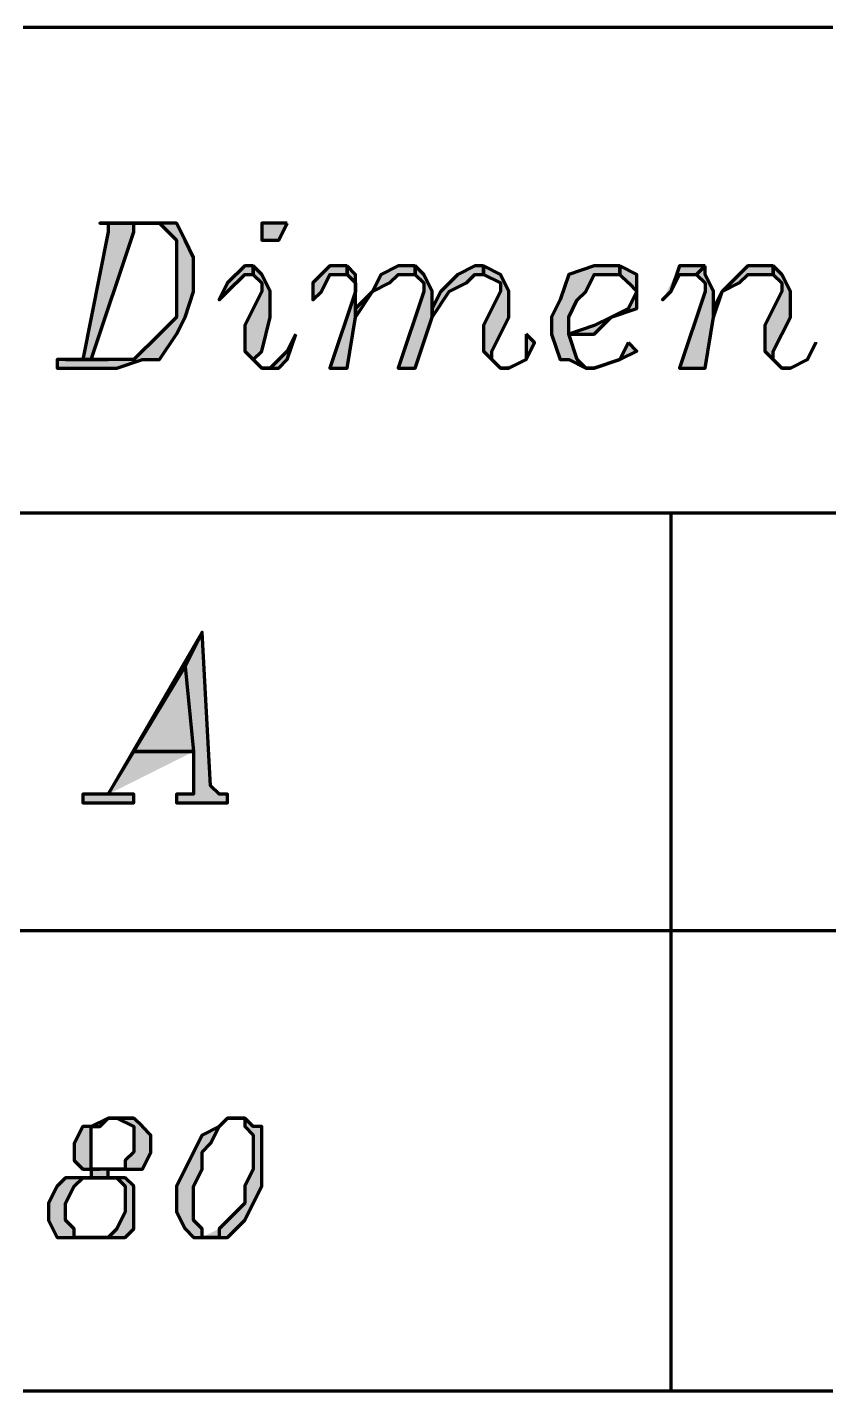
# Model space of a CAD drawing. Header units: inches. Extents: x 16 to 776, y 37 to 575.
# Drawn here: x 341.42 to 357.08, y 235 to 261.67 of the extents above; entities that cross this region are included whole.
import ezdxf

# ---------------------------------------------------------------- set-up
doc = ezdxf.new("R2010")
doc.units = ezdxf.units.IN
doc.header["$MEASUREMENT"] = 0
doc.layers.add('H', color=7, linetype='CONTINUOUS', lineweight=100)
doc.layers.add('P', color=250, linetype='CONTINUOUS', lineweight=100)

msp = doc.modelspace()

# ---------------------------------------------------------------- hatches: boundary and pattern name
at = {"layer": 'H', "linetype": 'Continuous'}
for points in [[(344, 257.833), (342.833, 257.833), (343, 257.833), (344, 257.833), (344.333, 257.5), (344.333, 257.167), (344.333, 256.667), (344.333, 256), (344, 255.667), (343.5, 255.167), (343.167, 255.167), (343, 255.167), (342.167, 255.167), (342, 255.167), (342, 255), (343.167, 255), (343.667, 255.167), (344, 255.167), (344.333, 255.667), (344.5, 256), (344.667, 256.5), (344.667, 257.167), (344.5, 257.5), (344.333, 257.833)], [(343, 257.833), (343, 257.667), (342.5, 255.167), (342.333, 255.167), (342.167, 255.167), (343, 255.167), (342.833, 255.167), (342.667, 255.167), (343.5, 257.667), (343.5, 257.833), (343.833, 257.833), (344, 257.833)], [(346.5, 257.833), (346, 257.833), (346, 257.5), (346.333, 257.5)], [(345.833, 257), (345.667, 257), (345.333, 256.667), (345.167, 256.333), (345.333, 256.5), (345.667, 256.833), (345.833, 256.833)], [(347.667, 257), (347.333, 257), (347, 256.667), (347, 256.333), (347.167, 256.5), (347.333, 256.833), (347.667, 256.833)], [(347.667, 257), (347.667, 256.833), (347.833, 256.667), (347.833, 256.5), (347.333, 255), (347.667, 255), (347.833, 256), (347.833, 256.167), (347.833, 256.5), (347.833, 256.833)], [(349, 257), (348.667, 257), (348.333, 256.833), (348.167, 256.5), (347.833, 256.167), (347.833, 256), (348.167, 256.5), (348.5, 256.667), (348.667, 256.833), (349, 256.833)], [(349, 257), (349, 256.833), (349.167, 256.667), (349.167, 256.5), (348.667, 255), (349, 255), (349.333, 256), (349.333, 256.167), (349.333, 256.5), (349.167, 256.833)], [(350.333, 257), (350.167, 257), (349.833, 256.833), (349.5, 256.5), (349.333, 256.167), (349.333, 256), (349.667, 256.5), (350, 256.667), (350.167, 256.833), (350.333, 256.833)], [(353, 257), (352.5, 257), (352, 256.833), (351.833, 256.333), (351.667, 256), (351.667, 255.667), (351.833, 255.167), (352, 255.167), (352.333, 255), (352.167, 255.167), (352, 255.667), (352, 256), (352.167, 256.333), (352.333, 256.5), (352.5, 256.833), (353, 256.833)], [(353, 257), (353, 256.833), (353.167, 256.667), (353.333, 256.5), (353.167, 256.167), (352.833, 256), (352.5, 255.833), (352, 255.667), (352.5, 255.667), (352.833, 256), (353.333, 256.167), (353.333, 256.5), (353.333, 256.833)], [(354.667, 257), (354.5, 256.833), (354.667, 256.667), (354.667, 256.5), (354.167, 255), (354.667, 255), (354.833, 256), (354.833, 256.167), (354.833, 256.5), (354.667, 256.833)], [(356, 257), (355.5, 257), (355.333, 256.833), (355, 256.5), (354.833, 256.167), (354.833, 256), (355, 256.5), (355.333, 256.667), (355.5, 256.833), (356, 256.833)], [(346.667, 255.667), (346.5, 255.333), (346.167, 255), (346, 255), (346.333, 255), (346.5, 255.167)], [(343.5, 240.333), (343.167, 240.333), (343.5, 240.167), (343.5, 239.667), (343.333, 239.5), (343.333, 239.333), (343.167, 239.333), (343, 239.333), (342.833, 239.333), (342.667, 239.333), (342.667, 239.167), (343, 239.167), (343.167, 239.167), (343.333, 239), (343.333, 238.5), (343.167, 238.167), (343, 238), (342.833, 238), (342.5, 238), (342.333, 238), (343, 238), (343.333, 238), (343.5, 238.167), (343.5, 238.5), (343.5, 238.833), (343.5, 239), (343.333, 239.167), (343, 239.167), (343, 239.333), (343.167, 239.333), (343.5, 239.333), (343.667, 239.333), (343.833, 239.667), (343.833, 240), (343.667, 240.167)], [(345.167, 240.167), (344.833, 240), (344.667, 239.667), (344.5, 239.333), (344.333, 239), (344.333, 238.5), (344.5, 238.167), (344.667, 238), (344.833, 238), (344.833, 238.167), (344.667, 238.333), (344.667, 239), (344.833, 239.333), (344.833, 239.667), (345, 239.833)]]:
    msp.add_hatch(color=0, dxfattribs=at).paths.add_polyline_path(points)
h = msp.add_hatch(color=0, dxfattribs=at)
edge = h.paths.add_edge_path()
edge.add_line((345.833, 257), (345.833, 256.833))
edge.add_line((345.833, 256.833), (346, 256.667))
edge.add_line((346, 256.667), (346, 256.5))
edge.add_line((346, 256.5), (345.667, 255.833))
edge.add_line((345.667, 255.833), (345.667, 255.333))
edge.add_line((345.667, 255.333), (346, 255))
edge.add_line((346, 255), (345.833, 255.167))
edge.add_line((345.833, 255.167), (346, 255.333))
edge.add_line((346, 255.333), (346.167, 256))
edge.add_line((346.167, 256), (346.167, 256.5))
edge.add_line((346.167, 256.5), (346, 256.833))
h = msp.add_hatch(color=0, dxfattribs=at)
edge = h.paths.add_edge_path()
edge.add_line((350.333, 257), (350.333, 256.833))
edge.add_line((350.333, 256.833), (350.667, 256.667))
edge.add_line((350.667, 256.667), (350.667, 256.5))
edge.add_line((350.667, 256.5), (350.333, 255.833))
edge.add_line((350.333, 255.833), (350.333, 255.333))
edge.add_line((350.333, 255.333), (350.667, 255))
edge.add_line((350.667, 255), (350.5, 255.167))
edge.add_line((350.5, 255.167), (350.5, 255.333))
edge.add_line((350.5, 255.333), (350.833, 256))
edge.add_line((350.833, 256), (350.833, 256.5))
edge.add_line((350.833, 256.5), (350.667, 256.833))
h = msp.add_hatch(color=0, dxfattribs=at)
edge = h.paths.add_edge_path()
edge.add_line((354.667, 257), (354.167, 257))
edge.add_line((354.167, 257), (353.833, 256.333))
edge.add_line((353.833, 256.333), (354, 256.5))
edge.add_line((354, 256.5), (354.167, 256.833))
edge.add_line((354.167, 256.833), (354.5, 256.833))
h = msp.add_hatch(color=0, dxfattribs=at)
edge = h.paths.add_edge_path()
edge.add_line((356, 257), (356, 256.833))
edge.add_line((356, 256.833), (356.167, 256.667))
edge.add_line((356.167, 256.667), (356.167, 256.5))
edge.add_line((356.167, 256.5), (355.833, 255.833))
edge.add_line((355.833, 255.833), (355.833, 255.333))
edge.add_line((355.833, 255.333), (356.167, 255))
edge.add_line((356.167, 255), (356, 255.167))
edge.add_line((356, 255.167), (356, 255.333))
edge.add_line((356, 255.333), (356.333, 256))
edge.add_line((356.333, 256), (356.333, 256.5))
edge.add_line((356.333, 256.5), (356.167, 256.833))
h = msp.add_hatch(color=0, dxfattribs=at)
edge = h.paths.add_edge_path()
edge.add_line((351.167, 255.667), (351.167, 255.167))
edge.add_line((351.167, 255.167), (350.667, 255))
edge.add_line((350.667, 255), (350.833, 255))
edge.add_line((350.833, 255), (351.167, 255.167))
edge.add_line((351.167, 255.167), (351.333, 255.5))
h = msp.add_hatch(color=0, dxfattribs=at)
edge = h.paths.add_edge_path()
edge.add_line((353.167, 255.5), (353, 255.167))
edge.add_line((353, 255.167), (352.333, 255))
edge.add_line((352.333, 255), (352.5, 255))
edge.add_line((352.5, 255), (353, 255.167))
edge.add_line((353, 255.167), (353.333, 255.333))
h = msp.add_hatch(color=0, dxfattribs=at)
edge = h.paths.add_edge_path()
edge.add_line((344.833, 249.833), (343, 246.667))
edge.add_line((343, 246.667), (342.667, 246.667))
edge.add_line((342.667, 246.667), (342.5, 246.667))
edge.add_line((342.5, 246.667), (342.5, 246.5))
edge.add_line((342.5, 246.5), (343.5, 246.5))
edge.add_line((343.5, 246.5), (343.5, 246.667))
edge.add_line((343.5, 246.667), (343.333, 246.667))
edge.add_line((343.333, 246.667), (343, 246.667))
edge.add_line((343, 246.667), (344.667, 247.5))
edge.add_line((344.667, 247.5), (343.5, 247.5))
edge.add_line((343.5, 247.5), (344.5, 249.167))
h = msp.add_hatch(color=0, dxfattribs=at)
edge = h.paths.add_edge_path()
edge.add_line((344.833, 249.833), (344.5, 249.167))
edge.add_line((344.5, 249.167), (343.5, 247.5))
edge.add_line((343.5, 247.5), (344.667, 247.5))
edge.add_line((344.667, 247.5), (344.667, 246.833))
edge.add_line((344.667, 246.833), (344.667, 246.667))
edge.add_line((344.667, 246.667), (344.333, 246.667))
edge.add_line((344.333, 246.667), (344.333, 246.5))
edge.add_line((344.333, 246.5), (345.333, 246.5))
edge.add_line((345.333, 246.5), (345.333, 246.667))
edge.add_line((345.333, 246.667), (345.167, 246.667))
edge.add_line((345.167, 246.667), (345, 246.833))
h = msp.add_hatch(color=0, dxfattribs=at)
edge = h.paths.add_edge_path()
edge.add_line((343.5, 240.333), (343, 240.333))
edge.add_line((343, 240.333), (342.667, 240.167))
edge.add_line((342.667, 240.167), (342.5, 240.167))
edge.add_line((342.5, 240.167), (342.333, 239.833))
edge.add_line((342.333, 239.833), (342.333, 239.5))
edge.add_line((342.333, 239.5), (342.5, 239.333))
edge.add_line((342.5, 239.333), (342.833, 239.333))
edge.add_line((342.833, 239.333), (342.667, 239.333))
edge.add_line((342.667, 239.333), (342.667, 239.833))
edge.add_line((342.667, 239.833), (342.667, 240.167))
edge.add_line((342.667, 240.167), (342.833, 240.167))
edge.add_line((342.833, 240.167), (343, 240.333))
edge.add_line((343, 240.333), (343.167, 240.333))
h = msp.add_hatch(color=0, dxfattribs=at)
edge = h.paths.add_edge_path()
edge.add_line((345.667, 240.333), (345.667, 240.167))
edge.add_line((345.667, 240.167), (345.833, 240))
edge.add_line((345.833, 240), (345.833, 239.333))
edge.add_line((345.833, 239.333), (345.667, 239))
edge.add_line((345.667, 239), (345.667, 238.667))
edge.add_line((345.667, 238.667), (345.5, 238.5))
edge.add_line((345.5, 238.5), (345.167, 238.167))
edge.add_line((345.167, 238.167), (344.833, 238))
edge.add_line((344.833, 238), (345.167, 238))
edge.add_line((345.167, 238), (345.333, 238))
edge.add_line((345.333, 238), (345.667, 238.333))
edge.add_line((345.667, 238.333), (345.833, 238.667))
edge.add_line((345.833, 238.667), (346, 239))
edge.add_line((346, 239), (346, 239.333))
edge.add_line((346, 239.333), (346, 239.833))
edge.add_line((346, 239.833), (346, 240.167))
edge.add_line((346, 240.167), (345.833, 240.167))
h = msp.add_hatch(color=0, dxfattribs=at)
edge = h.paths.add_edge_path()
edge.add_line((342.667, 239.167), (342.167, 239.167))
edge.add_line((342.167, 239.167), (342, 239))
edge.add_line((342, 239), (341.833, 238.667))
edge.add_line((341.833, 238.667), (341.833, 238.333))
edge.add_line((341.833, 238.333), (342, 238))
edge.add_line((342, 238), (342.5, 238))
edge.add_line((342.5, 238), (342.333, 238))
edge.add_line((342.333, 238), (342.333, 238.167))
edge.add_line((342.333, 238.167), (342.167, 238.333))
edge.add_line((342.167, 238.333), (342.167, 238.667))
edge.add_line((342.167, 238.667), (342.333, 239))
edge.add_line((342.333, 239), (342.5, 239.167))
edge.add_line((342.5, 239.167), (342.667, 239.167))
edge.add_line((342.667, 239.167), (342.833, 239.167))
edge.add_line((342.833, 239.167), (343, 239.167))

# ---------------------------------------------------------------- linework, layer by layer
at = {"layer": 'P', "color": 0, "linetype": 'Continuous'}
for points in [[(341.333, 261.667), (341.5, 261.667)], [(341.5, 261.667), (341.667, 261.667)], [(341.5, 261.667), (341.667, 261.667)], [(341.667, 261.667), (341.833, 261.667)], [(341.667, 261.667), (341.833, 261.667)], [(341.833, 261.667), (341.833, 261.667)], [(341.833, 261.667), (341.833, 261.667)], [(341.833, 261.667), (342, 261.667)], [(341.833, 261.667), (342, 261.667)], [(342, 261.667), (342.167, 261.667)], [(342.167, 261.667), (342.167, 261.667)], [(342.167, 261.667), (342.167, 261.667)], [(342.167, 261.667), (342.333, 261.667)], [(342.167, 261.667), (342.333, 261.667)], [(342.333, 261.667), (342.5, 261.667)], [(342.333, 261.667), (342.5, 261.667)], [(342.5, 261.667), (342.667, 261.667)], [(342.667, 261.667), (342.667, 261.667)], [(342.667, 261.667), (342.667, 261.667)], [(342.667, 261.667), (342.833, 261.667)], [(342.667, 261.667), (342.833, 261.667)], [(342.833, 261.667), (343, 261.667)], [(342.833, 261.667), (343, 261.667)], [(343, 261.667), (343, 261.667)], [(343, 261.667), (343.167, 261.667)], [(343, 261.667), (343.167, 261.667)], [(343.167, 261.667), (343.333, 261.667)], [(343.167, 261.667), (343.333, 261.667)], [(343.333, 261.667), (343.5, 261.667)], [(343.333, 261.667), (343.5, 261.667)], [(343.5, 261.667), (343.5, 261.667)], [(343.5, 261.667), (343.667, 261.667)], [(343.5, 261.667), (343.667, 261.667)], [(343.667, 261.667), (343.833, 261.667)], [(343.667, 261.667), (343.833, 261.667)], [(343.833, 261.667), (344, 261.667)], [(343.833, 261.667), (344, 261.667)], [(344, 261.667), (344, 261.667)], [(344, 261.667), (344, 261.667)], [(344, 261.667), (344.167, 261.667)], [(344.167, 261.667), (344.333, 261.667)], [(344.167, 261.667), (344.333, 261.667)], [(344.333, 261.667), (344.333, 261.667)], [(344.333, 261.667), (344.333, 261.667)], [(344.333, 261.667), (344.5, 261.667)], [(344.333, 261.667), (344.5, 261.667)], [(344.5, 261.667), (344.667, 261.667)], [(344.667, 261.667), (344.833, 261.667)], [(344.667, 261.667), (344.833, 261.667)], [(344.833, 261.667), (344.833, 261.667)], [(344.833, 261.667), (344.833, 261.667)], [(344.833, 261.667), (345, 261.667)], [(344.833, 261.667), (345, 261.667)], [(345, 261.667), (345.167, 261.667)], [(345.167, 261.667), (345.167, 261.667)], [(345.167, 261.667), (345.167, 261.667)], [(345.167, 261.667), (345.333, 261.667)], [(345.167, 261.667), (345.333, 261.667)], [(345.333, 261.667), (345.5, 261.667)], [(345.333, 261.667), (345.5, 261.667)], [(345.5, 261.667), (345.667, 261.667)], [(345.667, 261.667), (345.667, 261.667)], [(345.667, 261.667), (345.667, 261.667)], [(345.667, 261.667), (345.833, 261.667)], [(345.667, 261.667), (345.833, 261.667)], [(345.833, 261.667), (346, 261.667)], [(345.833, 261.667), (346, 261.667)], [(346, 261.667), (346, 261.667)], [(346, 261.667), (346, 261.667)], [(346, 261.667), (346.167, 261.667)], [(346.167, 261.667), (346.333, 261.667)], [(346.167, 261.667), (346.333, 261.667)], [(346.333, 261.667), (346.5, 261.667)], [(346.333, 261.667), (346.5, 261.667)], [(346.5, 261.667), (346.5, 261.667)], [(346.5, 261.667), (346.5, 261.667)], [(346.5, 261.667), (346.667, 261.667)], [(346.667, 261.667), (346.833, 261.667)], [(346.667, 261.667), (346.833, 261.667)], [(346.833, 261.667), (347, 261.667)], [(346.833, 261.667), (347, 261.667)], [(347, 261.667), (347, 261.667)], [(347, 261.667), (347, 261.667)], [(347, 261.667), (347.167, 261.667)], [(347.167, 261.667), (347.333, 261.667)], [(347.167, 261.667), (347.333, 261.667)], [(347.333, 261.667), (347.333, 261.667)], [(347.333, 261.667), (347.333, 261.667)], [(347.333, 261.667), (347.5, 261.667)], [(347.333, 261.667), (347.5, 261.667)], [(347.5, 261.667), (347.667, 261.667)], [(347.667, 261.667), (347.833, 261.667)], [(347.667, 261.667), (347.833, 261.667)], [(347.833, 261.667), (347.833, 261.667)], [(347.833, 261.667), (347.833, 261.667)], [(347.833, 261.667), (348, 261.667)], [(347.833, 261.667), (348, 261.667)], [(348, 261.667), (348.167, 261.667)], [(348, 261.667), (348.167, 261.667)], [(348.167, 261.667), (348.167, 261.667)], [(348.167, 261.667), (348.167, 261.667)], [(348.167, 261.667), (348.333, 261.667)], [(348.333, 261.667), (348.5, 261.667)], [(348.333, 261.667), (348.5, 261.667)], [(348.5, 261.667), (348.667, 261.667)], [(348.5, 261.667), (348.667, 261.667)], [(348.667, 261.667), (348.667, 261.667)], [(348.667, 261.667), (348.667, 261.667)], [(348.667, 261.667), (348.833, 261.667)], [(348.833, 261.667), (349, 261.667)], [(348.833, 261.667), (349, 261.667)], [(349, 261.667), (349, 261.667)], [(349, 261.667), (349, 261.667)], [(349, 261.667), (349.167, 261.667)], [(349, 261.667), (349.167, 261.667)], [(349.167, 261.667), (349.333, 261.667)], [(349.333, 261.667), (349.5, 261.667)], [(349.333, 261.667), (349.5, 261.667)], [(349.5, 261.667), (349.5, 261.667)], [(349.5, 261.667), (349.5, 261.667)], [(349.5, 261.667), (349.667, 261.667)], [(349.5, 261.667), (349.667, 261.667)], [(349.667, 261.667), (349.833, 261.667)], [(349.833, 261.667), (350, 261.667)], [(349.833, 261.667), (350, 261.667)], [(350, 261.667), (350, 261.667)], [(350, 261.667), (350, 261.667)], [(350, 261.667), (350.167, 261.667)], [(350, 261.667), (350.167, 261.667)], [(350.167, 261.667), (350.333, 261.667)], [(350.167, 261.667), (350.333, 261.667)], [(350.333, 261.667), (350.333, 261.667)], [(350.333, 261.667), (350.5, 261.667)], [(350.333, 261.667), (350.5, 261.667)], [(350.5, 261.667), (350.667, 261.667)], [(350.5, 261.667), (350.667, 261.667)], [(350.667, 261.667), (350.833, 261.667)], [(350.667, 261.667), (350.833, 261.667)], [(350.833, 261.667), (350.833, 261.667)], [(350.833, 261.667), (351, 261.667)], [(350.833, 261.667), (351, 261.667)], [(351, 261.667), (351.167, 261.667)], [(351, 261.667), (351.167, 261.667)], [(351.167, 261.667), (351.167, 261.667)], [(351.167, 261.667), (351.167, 261.667)], [(351.167, 261.667), (351.333, 261.667)], [(351.333, 261.667), (351.5, 261.667)], [(351.333, 261.667), (351.5, 261.667)], [(351.5, 261.667), (351.667, 261.667)], [(351.5, 261.667), (351.667, 261.667)], [(351.667, 261.667), (351.667, 261.667)], [(351.667, 261.667), (351.667, 261.667)], [(351.667, 261.667), (351.833, 261.667)], [(351.667, 261.667), (351.833, 261.667)], [(351.833, 261.667), (352, 261.667)], [(352, 261.667), (352, 261.667)], [(352, 261.667), (352, 261.667)], [(352, 261.667), (352.167, 261.667)], [(352, 261.667), (352.167, 261.667)], [(352.167, 261.667), (352.333, 261.667)], [(352.167, 261.667), (352.333, 261.667)], [(352.333, 261.667), (352.5, 261.667)], [(352.5, 261.667), (352.5, 261.667)], [(352.5, 261.667), (352.5, 261.667)], [(352.5, 261.667), (352.667, 261.667)], [(352.5, 261.667), (352.667, 261.667)], [(352.667, 261.667), (352.833, 261.667)], [(352.667, 261.667), (352.833, 261.667)], [(352.833, 261.667), (353, 261.667)], [(353, 261.667), (353, 261.667)], [(353, 261.667), (353, 261.667)], [(353, 261.667), (353.167, 261.667)], [(353, 261.667), (353.167, 261.667)], [(353.167, 261.667), (353.333, 261.667)], [(353.167, 261.667), (353.333, 261.667)], [(353.333, 261.667), (353.333, 261.667)], [(353.333, 261.667), (353.5, 261.667)], [(353.333, 261.667), (353.5, 261.667)], [(353.5, 261.667), (353.667, 261.667)], [(353.5, 261.667), (353.667, 261.667)], [(353.667, 261.667), (353.833, 261.667)], [(353.667, 261.667), (353.833, 261.667)], [(353.833, 261.667), (353.833, 261.667)], [(353.833, 261.667), (353.833, 261.667)], [(353.833, 261.667), (354, 261.667)], [(353.833, 261.667), (354, 261.667)], [(354, 261.667), (354.167, 261.667)], [(354.167, 261.667), (354.167, 261.667)], [(354.167, 261.667), (354.167, 261.667)], [(354.167, 261.667), (354.333, 261.667)], [(354.167, 261.667), (354.333, 261.667)], [(354.333, 261.667), (354.5, 261.667)], [(354.5, 261.667), (354.667, 261.667)], [(354.5, 261.667), (354.667, 261.667)], [(354.667, 261.667), (354.667, 261.667)], [(354.667, 261.667), (354.667, 261.667)], [(354.667, 261.667), (354.833, 261.667)], [(354.667, 261.667), (354.833, 261.667)], [(354.833, 261.667), (355, 261.667)], [(355, 261.667), (355, 261.667)], [(355, 261.667), (355, 261.667)], [(355, 261.667), (355.167, 261.667)], [(355, 261.667), (355.167, 261.667)], [(355.167, 261.667), (355.333, 261.667)], [(355.167, 261.667), (355.333, 261.667)], [(355.333, 261.667), (355.5, 261.667)], [(355.5, 261.667), (355.5, 261.667)], [(355.5, 261.667), (355.5, 261.667)], [(355.5, 261.667), (355.667, 261.667)], [(355.5, 261.667), (355.667, 261.667)], [(355.667, 261.667), (355.833, 261.667)], [(355.667, 261.667), (355.833, 261.667)], [(355.833, 261.667), (356, 261.667)], [(355.833, 261.667), (356, 261.667)], [(356, 261.667), (356, 261.667)], [(356, 261.667), (356, 261.667)], [(356, 261.667), (356.167, 261.667)], [(356.167, 261.667), (356.333, 261.667)], [(356.167, 261.667), (356.333, 261.667)], [(356.333, 261.667), (356.333, 261.667)], [(356.333, 261.667), (356.333, 261.667)], [(356.333, 261.667), (356.5, 261.667)], [(356.333, 261.667), (356.5, 261.667)], [(356.5, 261.667), (356.667, 261.667)], [(356.667, 261.667), (356.833, 261.667)], [(356.667, 261.667), (356.833, 261.667)], [(356.833, 261.667), (356.833, 261.667)], [(356.833, 261.667), (356.833, 261.667)], [(356.833, 261.667), (357, 261.667)], [(356.833, 261.667), (357, 261.667)], [(357, 261.667), (357.167, 261.667)], [(344, 257.833), (342.833, 257.833), (342.833, 257.833), (343, 257.833), (344, 257.833), (344.333, 257.5), (344.333, 257.167), (344.333, 256.667), (344.333, 256), (344, 255.667), (343.5, 255.167), (343.167, 255.167), (343, 255.167), (342.167, 255.167), (342, 255.167), (342, 255), (343.167, 255), (343.667, 255.167), (344, 255.167), (344.333, 255.667), (344.5, 256), (344.667, 256.5), (344.667, 257.167), (344.5, 257.5), (344.333, 257.833), (344, 257.833)], [(343, 257.833), (343, 257.833), (343, 257.667), (342.5, 255.167), (342.333, 255.167), (342.167, 255.167), (343, 255.167), (342.833, 255.167), (342.667, 255.167), (343.5, 257.667), (343.5, 257.833), (343.833, 257.833), (344, 257.833), (343, 257.833)], [(346.5, 257.833), (346, 257.833), (346, 257.5), (346.333, 257.5), (346.5, 257.833)], [(345.833, 257), (345.667, 257), (345.333, 256.667), (345.167, 256.333), (345.167, 256.333), (345.333, 256.5), (345.667, 256.833), (345.833, 256.833), (345.833, 257)], [(345.833, 257), (345.833, 256.833), (346, 256.667), (346, 256.5), (345.667, 255.833), (345.667, 255.333), (345.833, 255.167), (345.833, 255.167), (346, 255), (346, 255), (345.833, 255.167), (346, 255.333), (346.167, 256), (346.167, 256.5), (346, 256.833), (345.833, 257)], [(347.667, 257), (347.333, 257), (347, 256.667), (347, 256.333), (347, 256.333), (347.167, 256.5), (347.333, 256.833), (347.667, 256.833), (347.667, 257)], [(347.667, 257), (347.667, 256.833), (347.833, 256.667), (347.833, 256.5), (347.333, 255), (347.667, 255), (347.833, 256), (347.833, 256.167), (347.833, 256.5), (347.833, 256.833), (347.667, 257)], [(349, 257), (348.667, 257), (348.333, 256.833), (348.167, 256.5), (347.833, 256.167), (347.833, 256), (348.167, 256.5), (348.5, 256.667), (348.667, 256.833), (349, 256.833), (349, 257)], [(349, 257), (349, 256.833), (349.167, 256.667), (349.167, 256.5), (348.667, 255), (349, 255), (349.333, 256), (349.333, 256.167), (349.333, 256.5), (349.167, 256.833), (349, 257)], [(350.333, 257), (350.167, 257), (349.833, 256.833), (349.5, 256.5), (349.333, 256.167), (349.333, 256), (349.667, 256.5), (350, 256.667), (350.167, 256.833), (350.333, 256.833), (350.333, 257)], [(350.333, 257), (350.333, 256.833), (350.667, 256.667), (350.667, 256.5), (350.333, 255.833), (350.333, 255.333), (350.5, 255.167), (350.5, 255.167), (350.667, 255), (350.667, 255), (350.5, 255.167), (350.5, 255.333), (350.833, 256), (350.833, 256.5), (350.667, 256.833), (350.333, 257)], [(353, 257), (352.5, 257), (352, 256.833), (351.833, 256.333), (351.667, 256), (351.667, 255.667), (351.833, 255.167), (352, 255.167), (352.333, 255), (352.333, 255), (352.167, 255.167), (352, 255.667), (352, 255.667), (352, 255.667), (352, 256), (352.167, 256.333), (352.333, 256.5), (352.5, 256.833), (353, 256.833), (353, 257)], [(353, 257), (353, 256.833), (353.167, 256.667), (353.333, 256.5), (353.167, 256.167), (352.833, 256), (352.5, 255.833), (352, 255.667), (352, 255.667), (352.5, 255.667), (352.833, 256), (353.333, 256.167), (353.333, 256.5), (353.333, 256.833), (353, 257)], [(354.667, 257), (354.167, 257), (354, 256.5), (353.833, 256.333), (353.833, 256.333), (354, 256.5), (354.167, 256.833), (354.5, 256.833), (354.667, 257)], [(354.667, 257), (354.5, 256.833), (354.667, 256.667), (354.667, 256.5), (354.167, 255), (354.667, 255), (354.833, 256), (354.833, 256.167), (354.833, 256.5), (354.667, 256.833), (354.667, 257)], [(356, 257), (355.5, 257), (355.333, 256.833), (355, 256.5), (354.833, 256.167), (354.833, 256), (355, 256.5), (355.333, 256.667), (355.5, 256.833), (356, 256.833), (356, 257)], [(356, 257), (356, 256.833), (356.167, 256.667), (356.167, 256.5), (355.833, 255.833), (355.833, 255.333), (356, 255.167), (356, 255.167), (356.167, 255), (356.167, 255), (356, 255.167), (356, 255.333), (356.333, 256), (356.333, 256.5), (356.167, 256.833), (356, 257)], [(346.667, 255.667), (346.5, 255.333), (346.167, 255), (346, 255), (346, 255), (346.333, 255), (346.5, 255.167), (346.667, 255.667)], [(351.167, 255.667), (351.167, 255.167), (350.833, 255), (350.667, 255), (350.667, 255), (350.833, 255), (351.167, 255.167), (351.333, 255.5), (351.167, 255.667)], [(353.167, 255.5), (353, 255.167), (352.5, 255), (352.333, 255), (352.333, 255), (352.5, 255), (353, 255.167), (353.333, 255.333), (353.167, 255.5)], [(356.833, 255.5), (356.667, 255.167), (356.333, 255), (356.167, 255), (356.167, 255), (356.333, 255), (356.667, 255.167), (356.833, 255.5), (356.833, 255.5)], [(336.5, 252.167), (406.5, 252.167)], [(354, 252.167), (354, 235)], [(344.833, 249.833), (344.833, 249.833), (343, 246.667), (342.667, 246.667), (342.5, 246.667), (342.5, 246.5), (343.5, 246.5), (343.5, 246.667), (343.333, 246.667), (343, 246.667), (343.5, 247.5), (344.667, 247.5), (343.5, 247.5), (344.5, 249.167), (344.833, 249.833)], [(344.833, 249.833), (344.5, 249.167), (344.667, 247.5), (343.5, 247.5), (344.667, 247.5), (344.667, 246.833), (344.667, 246.667), (344.333, 246.667), (344.333, 246.667), (344.333, 246.5), (345.333, 246.5), (345.333, 246.667), (345.167, 246.667), (345.167, 246.667), (345, 246.833), (344.833, 249.833)], [(228.667, 244), (406.5, 244)], [(343.5, 240.333), (343, 240.333), (342.667, 240.167), (342.667, 240.167), (342.5, 240.167), (342.333, 239.833), (342.333, 239.5), (342.5, 239.333), (342.5, 239.333), (342.667, 239.333), (342.833, 239.333), (342.667, 239.333), (342.667, 239.333), (342.667, 239.833), (342.667, 240.167), (342.833, 240.167), (343, 240.333), (343.167, 240.333), (343.5, 240.333)], [(343.5, 240.333), (343.167, 240.333), (343.5, 240.167), (343.5, 240.167), (343.5, 239.667), (343.333, 239.5), (343.333, 239.333), (343.167, 239.333), (343, 239.333), (342.833, 239.333), (342.667, 239.333), (342.667, 239.167), (343, 239.167), (343, 239.167), (343.167, 239.167), (343.333, 239), (343.333, 238.5), (343.167, 238.167), (343, 238), (342.833, 238), (342.5, 238), (342.333, 238), (343, 238), (343.333, 238), (343.333, 238), (343.5, 238.167), (343.5, 238.5), (343.5, 238.833), (343.5, 239), (343.333, 239.167), (343, 239.167), (343, 239.333), (343.167, 239.333), (343.5, 239.333), (343.667, 239.333), (343.833, 239.667), (343.833, 240), (343.667, 240.167), (343.5, 240.333)], [(345.667, 240.333), (345.333, 240.333), (345.167, 240.167), (344.833, 240), (344.667, 239.667), (344.5, 239.333), (344.333, 239), (344.333, 238.5), (344.5, 238.167), (344.667, 238), (344.833, 238), (344.833, 238), (344.833, 238.167), (344.667, 238.333), (344.667, 239), (344.833, 239.333), (344.833, 239.667), (345, 239.833), (345.167, 240.167), (345.333, 240.333), (345.667, 240.333)], [(345.667, 240.333), (345.667, 240.333), (345.667, 240.167), (345.833, 240), (345.833, 239.333), (345.667, 239), (345.667, 238.667), (345.5, 238.5), (345.167, 238.167), (345.167, 238), (344.833, 238), (344.833, 238), (345.167, 238), (345.333, 238), (345.667, 238.333), (345.833, 238.667), (346, 239), (346, 239.333), (346, 239.833), (346, 240.167), (345.833, 240.167), (345.667, 240.333)], [(342.667, 239.167), (342.167, 239.167), (342, 239), (341.833, 238.667), (341.833, 238.333), (342, 238), (342.333, 238), (342.5, 238), (342.333, 238), (342.333, 238.167), (342.167, 238.333), (342.167, 238.667), (342.333, 239), (342.5, 239.167), (342.667, 239.167), (342.833, 239.167), (343, 239.167), (342.667, 239.167)], [(341.333, 235), (341.5, 235)], [(341.5, 235), (341.667, 235)], [(341.5, 235), (341.667, 235)], [(341.667, 235), (341.833, 235)], [(341.667, 235), (341.833, 235)], [(341.833, 235), (341.833, 235)], [(341.833, 235), (341.833, 235)], [(341.833, 235), (342, 235)], [(341.833, 235), (342, 235)], [(342, 235), (342.167, 235)], [(342.167, 235), (342.167, 235)], [(342.167, 235), (342.167, 235)], [(342.167, 235), (342.333, 235)], [(342.167, 235), (342.333, 235)], [(342.333, 235), (342.5, 235)], [(342.333, 235), (342.5, 235)], [(342.5, 235), (342.667, 235)], [(342.667, 235), (342.667, 235)], [(342.667, 235), (342.667, 235)], [(342.667, 235), (342.833, 235)], [(342.667, 235), (342.833, 235)], [(342.833, 235), (343, 235)], [(342.833, 235), (343, 235)], [(343, 235), (343, 235)], [(343, 235), (343.167, 235)], [(343, 235), (343.167, 235)], [(343.167, 235), (343.333, 235)], [(343.167, 235), (343.333, 235)], [(343.333, 235), (343.5, 235)], [(343.333, 235), (343.5, 235)], [(343.5, 235), (343.5, 235)], [(343.5, 235), (343.667, 235)], [(343.5, 235), (343.667, 235)], [(343.667, 235), (343.833, 235)], [(343.667, 235), (343.833, 235)], [(343.833, 235), (344, 235)], [(343.833, 235), (344, 235)], [(344, 235), (344, 235)], [(344, 235), (344, 235)], [(344, 235), (344.167, 235)], [(344.167, 235), (344.333, 235)], [(344.167, 235), (344.333, 235)], [(344.333, 235), (344.333, 235)], [(344.333, 235), (344.333, 235)], [(344.333, 235), (344.5, 235)], [(344.333, 235), (344.5, 235)], [(344.5, 235), (344.667, 235)], [(344.667, 235), (344.833, 235)], [(344.667, 235), (344.833, 235)], [(344.833, 235), (344.833, 235)], [(344.833, 235), (344.833, 235)], [(344.833, 235), (345, 235)], [(344.833, 235), (345, 235)], [(345, 235), (345.167, 235)], [(345.167, 235), (345.167, 235)], [(345.167, 235), (345.167, 235)], [(345.167, 235), (345.333, 235)], [(345.167, 235), (345.333, 235)], [(345.333, 235), (345.5, 235)], [(345.333, 235), (345.5, 235)], [(345.5, 235), (345.667, 235)], [(345.667, 235), (345.667, 235)], [(345.667, 235), (345.667, 235)], [(345.667, 235), (345.833, 235)], [(345.667, 235), (345.833, 235)], [(345.833, 235), (346, 235)], [(345.833, 235), (346, 235)], [(346, 235), (346, 235)], [(346, 235), (346, 235)], [(346, 235), (346.167, 235)], [(346.167, 235), (346.333, 235)], [(346.167, 235), (346.333, 235)], [(346.333, 235), (346.5, 235)], [(346.333, 235), (346.5, 235)], [(346.5, 235), (346.5, 235)], [(346.5, 235), (346.5, 235)], [(346.5, 235), (346.667, 235)], [(346.667, 235), (346.833, 235)], [(346.667, 235), (346.833, 235)], [(346.833, 235), (347, 235)], [(346.833, 235), (347, 235)], [(347, 235), (347, 235)], [(347, 235), (347, 235)], [(347, 235), (347.167, 235)], [(347.167, 235), (347.333, 235)], [(347.167, 235), (347.333, 235)], [(347.333, 235), (347.333, 235)], [(347.333, 235), (347.333, 235)], [(347.333, 235), (347.5, 235)], [(347.333, 235), (347.5, 235)], [(347.5, 235), (347.667, 235)], [(347.667, 235), (347.833, 235)], [(347.667, 235), (347.833, 235)], [(347.833, 235), (347.833, 235)], [(347.833, 235), (347.833, 235)], [(347.833, 235), (348, 235)], [(347.833, 235), (348, 235)], [(348, 235), (348.167, 235)], [(348, 235), (348.167, 235)], [(348.167, 235), (348.167, 235)], [(348.167, 235), (348.167, 235)], [(348.167, 235), (348.333, 235)], [(348.333, 235), (348.5, 235)], [(348.333, 235), (348.5, 235)], [(348.5, 235), (348.667, 235)], [(348.5, 235), (348.667, 235)], [(348.667, 235), (348.667, 235)], [(348.667, 235), (348.667, 235)], [(348.667, 235), (348.833, 235)], [(348.833, 235), (349, 235)], [(348.833, 235), (349, 235)], [(349, 235), (349, 235)], [(349, 235), (349, 235)], [(349, 235), (349.167, 235)], [(349, 235), (349.167, 235)], [(349.167, 235), (349.333, 235)], [(349.333, 235), (349.5, 235)], [(349.333, 235), (349.5, 235)], [(349.5, 235), (349.5, 235)], [(349.5, 235), (349.5, 235)], [(349.5, 235), (349.667, 235)], [(349.5, 235), (349.667, 235)], [(349.667, 235), (349.833, 235)], [(349.833, 235), (350, 235)], [(349.833, 235), (350, 235)], [(350, 235), (350, 235)], [(350, 235), (350, 235)], [(350, 235), (350.167, 235)], [(350, 235), (350.167, 235)], [(350.167, 235), (350.333, 235)], [(350.167, 235), (350.333, 235)], [(350.333, 235), (350.333, 235)], [(350.333, 235), (350.5, 235)], [(350.333, 235), (350.5, 235)], [(350.5, 235), (350.667, 235)], [(350.5, 235), (350.667, 235)], [(350.667, 235), (350.833, 235)], [(350.667, 235), (350.833, 235)], [(350.833, 235), (350.833, 235)], [(350.833, 235), (351, 235)], [(350.833, 235), (351, 235)], [(351, 235), (351.167, 235)], [(351, 235), (351.167, 235)], [(351.167, 235), (351.167, 235)], [(351.167, 235), (351.167, 235)], [(351.167, 235), (351.333, 235)], [(351.333, 235), (351.5, 235)], [(351.333, 235), (351.5, 235)], [(351.5, 235), (351.667, 235)], [(351.5, 235), (351.667, 235)], [(351.667, 235), (351.667, 235)], [(351.667, 235), (351.667, 235)], [(351.667, 235), (351.833, 235)], [(351.667, 235), (351.833, 235)], [(351.833, 235), (352, 235)], [(352, 235), (352, 235)], [(352, 235), (352, 235)], [(352, 235), (352.167, 235)], [(352, 235), (352.167, 235)], [(352.167, 235), (352.333, 235)], [(352.167, 235), (352.333, 235)], [(352.333, 235), (352.5, 235)], [(352.5, 235), (352.5, 235)], [(352.5, 235), (352.5, 235)], [(352.5, 235), (352.667, 235)], [(352.5, 235), (352.667, 235)], [(352.667, 235), (352.833, 235)], [(352.667, 235), (352.833, 235)], [(352.833, 235), (353, 235)], [(353, 235), (353, 235)], [(353, 235), (353, 235)], [(353, 235), (353.167, 235)], [(353, 235), (353.167, 235)], [(353.167, 235), (353.333, 235)], [(353.167, 235), (353.333, 235)], [(353.333, 235), (353.333, 235)], [(353.333, 235), (353.5, 235)], [(353.333, 235), (353.5, 235)], [(353.5, 235), (353.667, 235)], [(353.5, 235), (353.667, 235)], [(353.667, 235), (353.833, 235)], [(353.667, 235), (353.833, 235)], [(353.833, 235), (353.833, 235)], [(353.833, 235), (353.833, 235)], [(353.833, 235), (354, 235)], [(353.833, 235), (354, 235)], [(354, 235), (354.167, 235)], [(354.167, 235), (354.167, 235)], [(354.167, 235), (354.167, 235)], [(354.167, 235), (354.333, 235)], [(354.167, 235), (354.333, 235)], [(354.333, 235), (354.5, 235)], [(354.5, 235), (354.667, 235)], [(354.5, 235), (354.667, 235)], [(354.667, 235), (354.667, 235)], [(354.667, 235), (354.667, 235)], [(354.667, 235), (354.833, 235)], [(354.667, 235), (354.833, 235)], [(354.833, 235), (355, 235)], [(355, 235), (355, 235)], [(355, 235), (355, 235)], [(355, 235), (355.167, 235)], [(355, 235), (355.167, 235)], [(355.167, 235), (355.333, 235)], [(355.167, 235), (355.333, 235)], [(355.333, 235), (355.5, 235)], [(355.5, 235), (355.5, 235)], [(355.5, 235), (355.5, 235)], [(355.5, 235), (355.667, 235)], [(355.5, 235), (355.667, 235)], [(355.667, 235), (355.833, 235)], [(355.667, 235), (355.833, 235)], [(355.833, 235), (356, 235)], [(355.833, 235), (356, 235)], [(356, 235), (356, 235)], [(356, 235), (356, 235)], [(356, 235), (356.167, 235)], [(356.167, 235), (356.333, 235)], [(356.167, 235), (356.333, 235)], [(356.333, 235), (356.333, 235)], [(356.333, 235), (356.333, 235)], [(356.333, 235), (356.5, 235)], [(356.333, 235), (356.5, 235)], [(356.5, 235), (356.667, 235)], [(356.667, 235), (356.833, 235)], [(356.667, 235), (356.833, 235)], [(356.833, 235), (356.833, 235)], [(356.833, 235), (356.833, 235)], [(356.833, 235), (357, 235)], [(356.833, 235), (357, 235)], [(357, 235), (357.167, 235)]]:
    msp.add_lwpolyline(points, dxfattribs=at)

doc.saveas('drawing.dxf')
